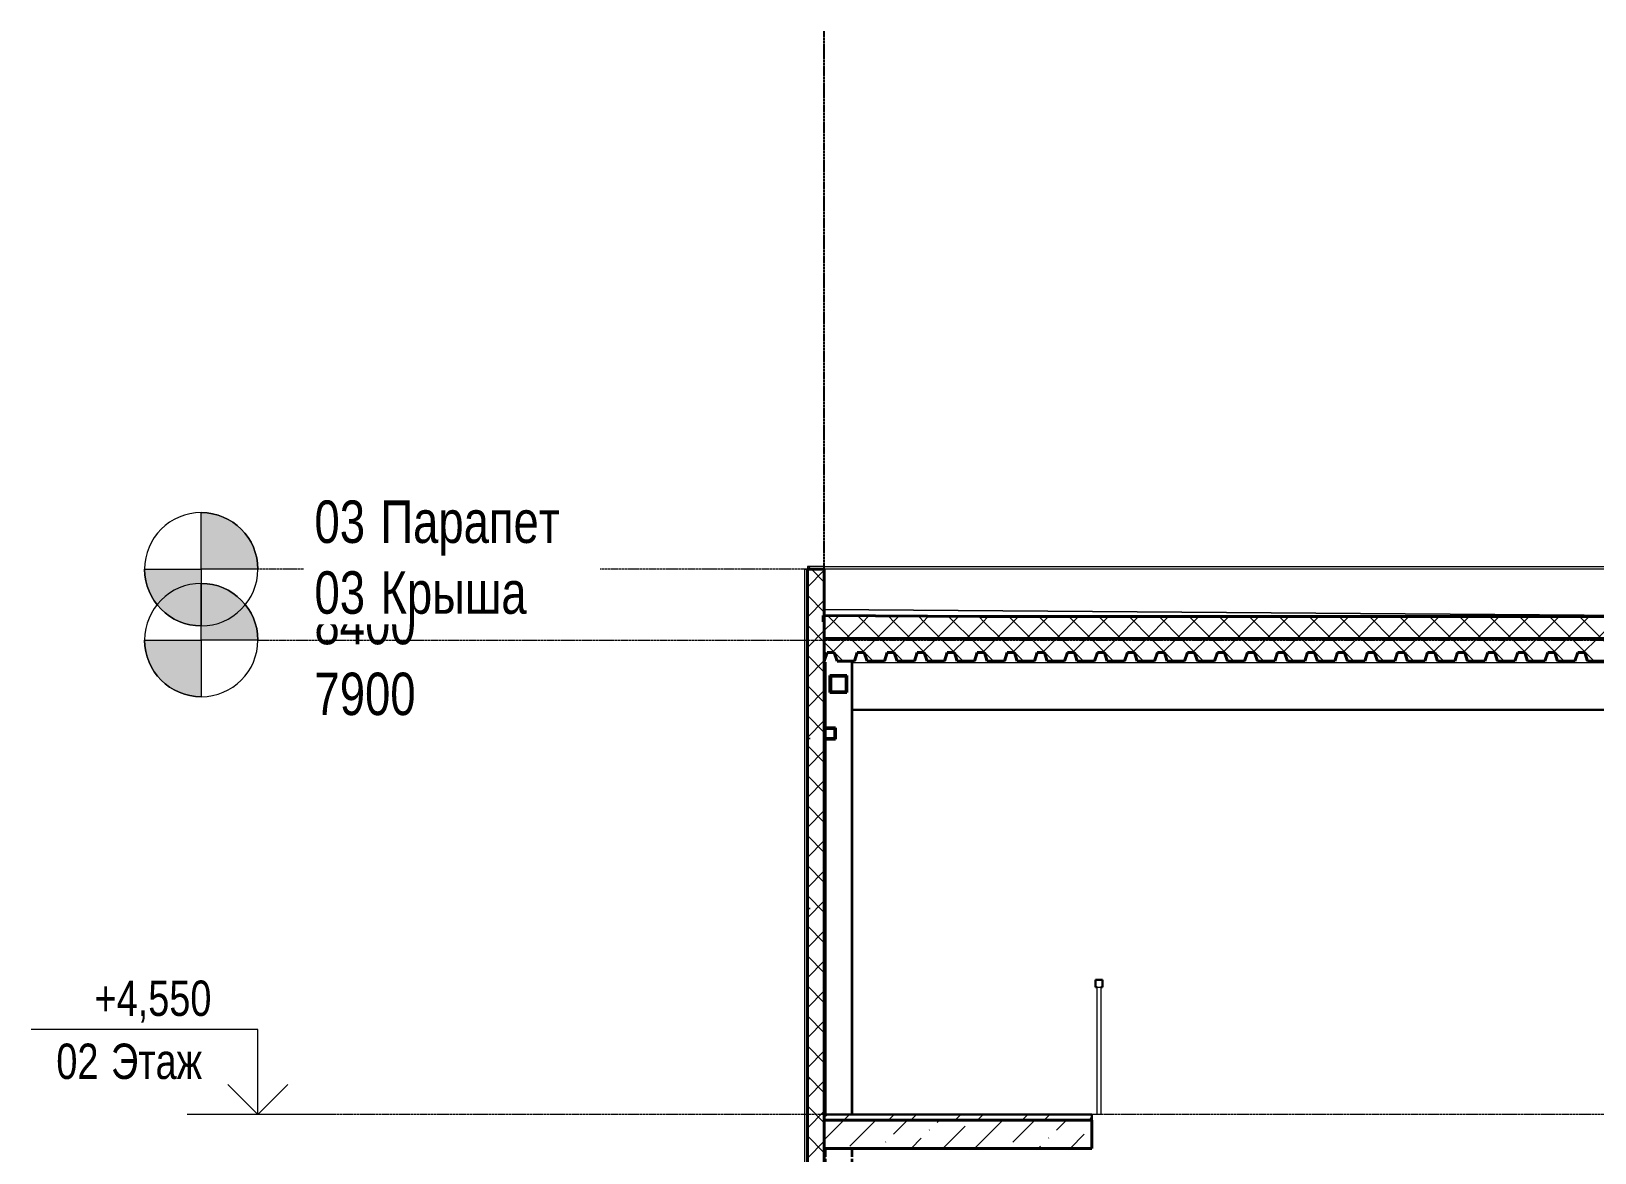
# Model space of a CAD drawing. Header units: millimetres. Extents: x 1117013 to 3394463, y -717780 to -102922.
# Drawn here: x 1263268 to 1274308, y -583568 to -575649 of the extents above; entities that cross this region are included whole.
import ezdxf

# ---------------------------------------------------------------- set-up
doc = ezdxf.new("R2010")
doc.units = ezdxf.units.MM
doc.linetypes.add('ADSK_Линия сетки', pattern=[21, 12, -3, 3, -3])
doc.linetypes.add('CENTERX2', pattern=[4, 2.5, -0.5, 0.5, -0.5])
for name, color, linetype, lineweight in [('Аннотация', 7, 'Continuous', 20), ('Каркас', 7, 'Continuous', 18), ('Крыша', 7, 'Continuous', 18), ('Лестницы', 7, 'Continuous', 18), ('Несущие колонны', 7, 'Continuous', 18), ('Обобщенные модели', 7, 'Continuous', 18), ('Ограждение', 7, 'Continuous', 18), ('Перекрытие', 7, 'Continuous', 18), ('Стены', 7, 'Continuous', 18), ('Стены наружные', 7, 'Continuous', 18), ('Стены разрез', 7, 'Continuous', 40), ('Уровни', 7, 'Continuous', 9)]:
    doc.layers.add(name, color=color, linetype=linetype, lineweight=lineweight)
doc.layers.add('Оси', color=1, linetype='CENTERX2')
doc.styles.add('Century Gothic', font='GOTHIC.TTF', dxfattribs={"width": 0.8, "height": 250})
doc.styles.add('Century Gothic_1', font='GOTHIC.TTF', dxfattribs={"width": 0.8, "height": 500})
pattern_1 = [(45, (1275614.13, -584588.64), (-70.7107, 70.7107), []), (135, (1275614.13, -584588.64), (-70.7107, -70.7107), [])]
pattern_2 = [(45, (1275614.13, -584588.64), (-106.066, 106.066), []), (135, (1275614.13, -584588.64), (-106.066, -106.066), [])]

# ---------------------------------------------------------------- blocks, each defined once
blk = doc.blocks.new('ADSK_КолоннаНесущая_Труба_ГОСТ 30245-2003 - 200x200x10-1215772-Разрез 3')
at = {"layer": 'Несущие колонны'}
for p, q in [((10, 7743), (10, 7280)), ((190, 7743), (190, 4550)), ((200, 7743), (200, 4550)), ((10, 7275), (10, 7205)), ((10, 7200), (10, 4550)), ((10, 4310), (10, 4250)), ((190, 4310), (190, 4250)), ((200, 4310), (200, 4250)), ((10, 4236), (10, 3924)), ((190, 4236), (190, 3924)), ((200, 4236), (200, 3924)), ((10, 3910), (10, 2480)), ((190, 3910), (190, 0)), ((200, 3910), (200, 0)), ((10, 2475), (10, 2405)), ((10, 2400), (10, 0))]:
    blk.add_line(p, q, dxfattribs=at)
blk = doc.blocks.new('ADSK_Балка_Труба_ГОСТ 30245-2003 - 80x80x5-1214958-Разрез 3')
at = {"layer": 'Каркас', "lineweight": 40}
for p, q in [((80, 7280), (0, 7280)), ((0, 7280), (0, 7200)), ((0, 7200), (80, 7200)), ((5, 7275), (75, 7275)), ((5, 7205), (5, 7275)), ((75, 7205), (5, 7205)), ((75, 7275), (75, 7205)), ((80, 7200), (80, 7280))]:
    blk.add_line(p, q, dxfattribs=at)
blk = doc.blocks.new('Ограждение - 25-1131495-Разрез 3')
at = {"layer": 'Ограждение'}
for p, q in [((1927.5, 5450), (1952.5, 5450)), ((1927.5, 4550), (1927.5, 5450)), ((1952.5, 5450), (1952.5, 4550)), ((1952.5, 4550), (1927.5, 4550))]:
    blk.add_line(p, q, dxfattribs=at)
blk = doc.blocks.new('Ограждение - Ограждение-899772-Разрез 3')
at = {"layer": 'Ограждение', "lineweight": 30}
for p, q in [((1965, 5500), (1915, 5500)), ((1915, 5500), (1915, 5450)), ((1915, 5450), (1927.5, 5450)), ((1952.5, 5450), (1965, 5450)), ((1965, 5450), (1965, 5500))]:
    blk.add_line(p, q, dxfattribs=at)
blk.add_blockref('Ограждение - 25-1131495-Разрез 3', (0, 0))
blk = doc.blocks.new('ФЭ-3_prf - 9003-1218494-Разрез 3')
at = {"layer": 'Обобщенные модели', "lineweight": 9}
for p, q in [((-140, 8400), (-125, 8400)), ((-140, 8400), (-140, 3600)), ((-125, 8400), (-122, 8400)), ((-125, 8400), (-125, 3600)), ((-122, 8400), (-120, 8400)), ((-122, 8400), (-122, 3600)), ((-125, 3600), (-140, 3600)), ((-122, 3600), (-125, 3600)), ((-120, 3600), (-122, 3600))]:
    blk.add_line(p, q, dxfattribs=at)
blk = doc.blocks.new('___Двутавр типа Б _СТО АСЧМ 20-93__ Балка - 35Б1-1215781-Разрез 3')
at = {"layer": 'Каркас'}
for p, q in [((200, 7741), (6680, 7741)), ((200, 7413), (6680, 7413)), ((200, 7404), (6680, 7404))]:
    blk.add_line(p, q, dxfattribs=at)
blk = doc.blocks.new('ADSK_Балка_Труба_ГОСТ 30245-2003 - 120x120x5-1216190-Разрез 3')
at = {"layer": 'Каркас', "lineweight": 40}
for p, q in [((160, 7650), (40, 7650)), ((40, 7650), (40, 7530)), ((45, 7645), (155, 7645)), ((45, 7535), (45, 7645)), ((155, 7645), (155, 7535)), ((160, 7530), (160, 7650)), ((40, 7530), (160, 7530)), ((155, 7535), (45, 7535))]:
    blk.add_line(p, q, dxfattribs=at)
blk = doc.blocks.new('Уровень - Стрелка вверх_Отметка с именем уровня_2_5-3055-Разрез 3')
at = {"layer": 'Аннотация'}
for p, q in [((-4000, 600), (-5600, 600)), ((-4000, 0), (-4000, 600)), ((-4000, 0), (-4212, 212)), ((-4000, 0), (-3788, 212)), ((-3500, 0), (-4500, 0))]:
    blk.add_line(p, q, dxfattribs=at)
blk = doc.blocks.new('Уровень - КР-535808-Разрез 3')
at = {"layer": 'Уровни'}
h = blk.add_hatch(color=256, dxfattribs=at)
edge = h.paths.add_edge_path()
edge.add_arc((18200, 8400), 400, 90, 180, ccw=False)
edge.add_line((18200, 8800), (18200, 8400))
edge.add_line((18200, 8400), (17800, 8400))
h = blk.add_hatch(color=256, dxfattribs=at)
edge = h.paths.add_edge_path()
edge.add_line((18200, 8000), (18200, 8400))
edge.add_line((18200, 8400), (18600, 8400))
edge.add_arc((18200, 8400), 400, 270, 360, ccw=False)
at = {"layer": 'Уровни', "lineweight": 20}
for p, q in [((18200, 8400), (18200, 8800)), ((17800, 8400), (18200, 8400)), ((18600, 8400), (18200, 8400)), ((18200, 8400), (18200, 8000))]:
    blk.add_line(p, q, dxfattribs=at)
blk.add_circle((18200, 8400), 400, dxfattribs=at)
for start, end in [(90, 180), (270, 360)]:
    blk.add_arc((18200, 8400), 400, start, end, dxfattribs=at)

msp = doc.modelspace()

# ---------------------------------------------------------------- hatches: boundary and pattern name
at = {"layer": 'Крыша', "lineweight": 9}
h = msp.add_hatch(dxfattribs=at)
h.set_pattern_fill('FP_1', color=256, style=0, pattern_type=2)
h.set_pattern_definition(pattern_1)
h.paths.add_polyline_path([(1281206.3791, -579788.1294), (1282555.5522, -579779.5093), (1282555.5522, -579774.4994), (1281206.3791, -579783.1196), (1281206.3791, -579786.5637)])
h.paths.add_polyline_path([(1270209.7253, -579788.1294), (1270209.7253, -579783.1196), (1268860.5522, -579774.4994), (1268860.5522, -579779.5093)])
h = msp.add_hatch(dxfattribs=at)
h.set_pattern_fill('FP_2', color=256, style=0, pattern_type=2)
h.set_pattern_definition(pattern_2)
h.paths.add_polyline_path([(1281206.3791, -579818.1196), (1282555.5522, -579818.1196), (1282555.5522, -579779.5093), (1281206.3791, -579788.1294), (1281206.3791, -579802.1623)])
h.paths.add_polyline_path([(1269642.5406, -579818.1196), (1270209.7253, -579818.1196), (1270209.7253, -579788.1294), (1268860.5522, -579779.5093), (1268860.5522, -579818.1196), (1269481.1395, -579818.1196)])
h = msp.add_hatch(dxfattribs=at)
h.set_pattern_fill('FP_2', color=256, style=0, pattern_type=2)
h.set_pattern_definition(pattern_2)
h.paths.add_polyline_path([(1268868.0522, -579936.5865), (1282568.0522, -579936.5865), (1282568.0522, -579786.5637), (1282555.5522, -579786.5637), (1282554.63, -579818.1196), (1281206.3791, -579818.1196), (1281206.3791, -579786.5637), (1270209.7253, -579786.5637), (1270209.7253, -579818.1196), (1268868.0522, -579818.1196), (1268868.0522, -579901.8807)])
h = msp.add_hatch(dxfattribs=at)
h.set_pattern_fill('FP_1', color=256, style=0, pattern_type=2)
h.set_pattern_definition(pattern_1)
h.paths.add_polyline_path([(1270449.5462, -579786.5637), (1281206.3791, -579786.5637), (1281206.3791, -579783.1196), (1281450.0114, -579781.5629), (1269966.093, -579781.5629), (1270209.7253, -579783.1196), (1270209.7253, -579786.5637)])
h.paths.add_polyline_path([(1282568.0522, -579786.5637), (1282568.0522, -579781.5629), (1282555.5522, -579781.5629), (1282555.5522, -579786.5637)])
at = {"layer": 'Лестницы', "lineweight": 9}
h = msp.add_hatch(dxfattribs=at)
h.set_pattern_fill('FP_4', color=256, style=0, pattern_type=2)
h.set_pattern_definition([(45, (1275614.13, -584588.64), (-235.732, 235.732), []), (45, (1275771.3, -584588.64), (-235.732, 235.732), [])])
h.paths.add_polyline_path([(1268868.0522, -583338.1432), (1270758.0522, -583338.1432), (1270758.0522, -583298.1432), (1268868.0522, -583298.1432)])
h = msp.add_hatch(dxfattribs=at)
h.set_pattern_fill('FP_3', color=256, style=0, pattern_type=2)
h.set_pattern_definition([(45, (1275614.13, -584588.64), (84.1903, 308.6967), [396.875, -79.375, 3.353, -76.022])])
h.paths.add_polyline_path([(1268868.0522, -583538.1432), (1270758.0522, -583538.1432), (1270758.0522, -583338.1432), (1268868.0522, -583338.1432)])
at = {"layer": 'Перекрытие', "lineweight": 9}
h = msp.add_hatch(dxfattribs=at)
h.set_pattern_fill('FP_2', color=256, style=0, pattern_type=2)
h.set_pattern_definition(pattern_2)
h.paths.add_polyline_path([(1271078.0522, -580096.6109), (1271200.0522, -580096.6109), (1271220.0522, -580036.6018), (1271270.0522, -580036.6018), (1271290.0522, -580096.6109), (1271412.0522, -580096.6109), (1271432.0522, -580036.6018), (1271482.0522, -580036.6018), (1271502.0522, -580096.6109), (1271624.0522, -580096.6109), (1271644.0522, -580036.6018), (1271694.0522, -580036.6018), (1271714.0522, -580096.6109), (1271836.0522, -580096.6109), (1271856.0522, -580036.6018), (1271906.0522, -580036.6018), (1271926.0522, -580096.6109), (1272048.0522, -580096.6109), (1272068.0522, -580036.6018), (1272118.0522, -580036.6018), (1272138.0522, -580096.6109), (1272260.0522, -580096.6109), (1272280.0522, -580036.6018), (1272330.0522, -580036.6018), (1272350.0522, -580096.6109), (1272472.0522, -580096.6109), (1272492.0522, -580036.6018), (1272542.0522, -580036.6018), (1272562.0522, -580096.6109), (1272684.0522, -580096.6109), (1272704.0522, -580036.6018), (1272754.0522, -580036.6018), (1272774.0522, -580096.6109), (1272896.0522, -580096.6109), (1272916.0522, -580036.6018), (1272966.0522, -580036.6018), (1272986.0522, -580096.6109), (1273108.0522, -580096.6109), (1273128.0522, -580036.6018), (1273178.0522, -580036.6018), (1273198.0522, -580096.6109), (1273320.0522, -580096.6109), (1273340.0522, -580036.6018), (1273390.0522, -580036.6018), (1273410.0522, -580096.6109), (1273532.0522, -580096.6109), (1273552.0522, -580036.6018), (1273602.0522, -580036.6018), (1273622.0522, -580096.6109), (1273744.0522, -580096.6109), (1273764.0522, -580036.6018), (1273814.0522, -580036.6018), (1273834.0522, -580096.6109), (1273956.0522, -580096.6109), (1273976.0522, -580036.6018), (1274026.0522, -580036.6018), (1274046.0522, -580096.6109), (1274168.0522, -580096.6109), (1274188.0522, -580036.6018), (1274238.0522, -580036.6018), (1274258.0522, -580096.6109), (1274380.0522, -580096.6109), (1274400.0522, -580036.6018), (1274450.0522, -580036.6018), (1274470.0522, -580096.6109), (1274592.0522, -580096.6109), (1274612.0522, -580036.6018), (1274662.0522, -580036.6018), (1274682.0522, -580096.6109), (1274804.0522, -580096.6109), (1274824.0522, -580036.6018), (1274874.0522, -580036.6018), (1274894.0522, -580096.6109), (1275016.0522, -580096.6109), (1275036.0522, -580036.6018), (1275086.0522, -580036.6018), (1275106.0522, -580096.6109), (1275228.0522, -580096.6109), (1275248.0522, -580036.6018), (1275298.0522, -580036.6018), (1275318.0522, -580096.6109), (1275440.0522, -580096.6109), (1275460.0522, -580036.6018), (1275510.0522, -580036.6018), (1275530.0522, -580096.6109), (1275652.0522, -580096.6109), (1275672.0522, -580036.6018), (1275722.0522, -580036.6018), (1275742.0522, -580096.6109), (1275864.0522, -580096.6109), (1275884.0522, -580036.6018), (1275934.0522, -580036.6018), (1275954.0522, -580096.6109), (1276076.0522, -580096.6109), (1276096.0522, -580036.6018), (1276146.0522, -580036.6018), (1276166.0522, -580096.6109), (1276288.0522, -580096.6109), (1276308.0522, -580036.6018), (1276358.0522, -580036.6018), (1276378.0522, -580096.6109), (1276500.0522, -580096.6109), (1276520.0522, -580036.6018), (1276570.0522, -580036.6018), (1276590.0522, -580096.6109), (1276712.0522, -580096.6109), (1276732.0522, -580036.6018), (1276782.0522, -580036.6018), (1276802.0522, -580096.6109), (1276924.0522, -580096.6109), (1276944.0522, -580036.6018), (1276994.0522, -580036.6018), (1277014.0522, -580096.6109), (1277136.0522, -580096.6109), (1277156.0522, -580036.6018), (1277206.0522, -580036.6018), (1277226.0522, -580096.6109), (1277348.0522, -580096.6109), (1277368.0522, -580036.6018), (1277418.0522, -580036.6018), (1277438.0522, -580096.6109), (1277560.0522, -580096.6109), (1277580.0522, -580036.6018), (1277630.0522, -580036.6018), (1277650.0522, -580096.6109), (1277772.0522, -580096.6109), (1277792.0522, -580036.6018), (1277842.0522, -580036.6018), (1277862.0522, -580096.6109), (1277984.0522, -580096.6109), (1278004.0522, -580036.6018), (1278054.0522, -580036.6018), (1278074.0522, -580096.6109), (1278196.0522, -580096.6109), (1278216.0522, -580036.6018), (1278266.0522, -580036.6018), (1278286.0522, -580096.6109), (1278408.0522, -580096.6109), (1278428.0522, -580036.6018), (1278478.0522, -580036.6018), (1278498.0522, -580096.6109), (1278620.0522, -580096.6109), (1278640.0522, -580036.6018), (1278690.0522, -580036.6018), (1278710.0522, -580096.6109), (1278832.0522, -580096.6109), (1278852.0522, -580036.6018), (1278902.0522, -580036.6018), (1278922.0522, -580096.6109), (1279044.0522, -580096.6109), (1279064.0522, -580036.6018), (1279114.0522, -580036.6018), (1279134.0522, -580096.6109), (1279256.0522, -580096.6109), (1279276.0522, -580036.6018), (1279326.0522, -580036.6018), (1279346.0522, -580096.6109), (1279468.0522, -580096.6109), (1279488.0522, -580036.6018), (1279538.0522, -580036.6018), (1279558.0522, -580096.6109), (1279680.0522, -580096.6109), (1279700.0522, -580036.6018), (1279750.0522, -580036.6018), (1279770.0522, -580096.6109), (1279892.0522, -580096.6109), (1279912.0522, -580036.6018), (1279962.0522, -580036.6018), (1279982.0522, -580096.6109), (1280104.0522, -580096.6109), (1280124.0522, -580036.6018), (1280174.0522, -580036.6018), (1280194.0522, -580096.6109), (1280316.0522, -580096.6109), (1280336.0522, -580036.6018), (1280386.0522, -580036.6018), (1280406.0522, -580096.6109), (1280528.0522, -580096.6109), (1280548.0522, -580036.6018), (1280598.0522, -580036.6018), (1280618.0522, -580096.6109), (1280740.0522, -580096.6109), (1280760.0522, -580036.6018), (1280810.0522, -580036.6018), (1280830.0522, -580096.6109), (1280952.0522, -580096.6109), (1280972.0522, -580036.6018), (1281022.0522, -580036.6018), (1281042.0522, -580096.6109), (1281164.0522, -580096.6109), (1281184.0522, -580036.6018), (1281234.0522, -580036.6018), (1281254.0522, -580096.6109), (1281376.0522, -580096.6109), (1281396.0522, -580036.6018), (1281446.0522, -580036.6018), (1281466.0522, -580096.6109), (1281588.0522, -580096.6109), (1281608.0522, -580036.6018), (1281658.0522, -580036.6018), (1281678.0522, -580096.6109), (1281800.0522, -580096.6109), (1281820.0522, -580036.6018), (1281870.0522, -580036.6018), (1281890.0522, -580096.6109), (1282012.0522, -580096.6109), (1282032.0522, -580036.6018), (1282082.0522, -580036.6018), (1282102.0522, -580096.6109), (1282224.0522, -580096.6109), (1282244.0522, -580036.6018), (1282294.0522, -580036.6018), (1282314.0522, -580096.6109), (1282436.0522, -580096.6109), (1282456.0522, -580036.6018), (1282506.0522, -580036.6018), (1282526.0522, -580096.6109), (1282568.0522, -580096.6109), (1282568.0522, -579936.5865), (1268868.0522, -579936.5865), (1268868.0522, -580096.6109), (1268888.0522, -580036.6018), (1268938.0522, -580036.6018), (1268958.0522, -580096.6109), (1269080.0522, -580096.6109), (1269100.0522, -580036.6018), (1269150.0522, -580036.6018), (1269170.0522, -580096.6109), (1269292.0522, -580096.6109), (1269312.0522, -580036.6018), (1269362.0522, -580036.6018), (1269382.0522, -580096.6109), (1269504.0522, -580096.6109), (1269524.0522, -580036.6018), (1269574.0522, -580036.6018), (1269594.0522, -580096.6109), (1269716.0522, -580096.6109), (1269736.0522, -580036.6018), (1269786.0522, -580036.6018), (1269806.0522, -580096.6109), (1269928.0522, -580096.6109), (1269948.0522, -580036.6018), (1269998.0522, -580036.6018), (1270018.0522, -580096.6109), (1270140.0522, -580096.6109), (1270160.0522, -580036.6018), (1270210.0522, -580036.6018), (1270230.0522, -580096.6109), (1270352.0522, -580096.6109), (1270372.0522, -580036.6018), (1270422.0522, -580036.6018), (1270442.0522, -580096.6109), (1270564.0522, -580096.6109), (1270584.0522, -580036.6018), (1270634.0522, -580036.6018), (1270654.0522, -580096.6109), (1270776.0522, -580096.6109), (1270796.0522, -580036.6018), (1270846.0522, -580036.6018), (1270866.0522, -580096.6109), (1270988.0522, -580096.6109), (1271008.0522, -580036.6018), (1271058.0522, -580036.6018)])
at = {"layer": 'Стены', "lineweight": 9}
h = msp.add_hatch(dxfattribs=at)
h.set_pattern_fill('FP_2', color=256, style=0, pattern_type=2)
h.set_pattern_definition(pattern_2)
h.paths.add_polyline_path([(1268748.0522, -579448.1432), (1268868.0522, -579448.1432), (1268868.0522, -579428.1432), (1268748.0522, -579428.1432)])
h.paths.add_polyline_path([(1282688.0522, -579448.1432), (1282688.0522, -579428.1432), (1282568.0522, -579428.1432), (1282568.0522, -579448.1432)])
at = {"layer": 'Стены наружные', "lineweight": 9}
h = msp.add_hatch(dxfattribs=at)
h.set_pattern_fill('FP_2', color=256, style=0, pattern_type=2)
h.set_pattern_definition(pattern_2)
h.paths.add_polyline_path([(1268835.535, -587848.1432), (1268868.0522, -587848.1432), (1268868.0522, -579448.1432), (1268748.0522, -579448.1432), (1268748.0522, -580638.1432), (1268758.0522, -580638.1432), (1268758.0522, -580648.1432), (1268748.0522, -580648.1432), (1268748.0522, -581838.1432), (1268758.0522, -581838.1432), (1268758.0522, -581848.1432), (1268748.0522, -581848.1432), (1268748.0522, -583038.1432), (1268758.0522, -583038.1432), (1268758.0522, -583048.1432), (1268748.0522, -583048.1432), (1268748.0522, -584238.1432), (1268758.0522, -584238.1432), (1268758.0522, -584248.1432), (1268748.0522, -584248.1432), (1268748.0522, -585438.1432), (1268758.0522, -585438.1432), (1268758.0522, -585448.1432), (1268748.0522, -585448.1432), (1268748.0522, -586638.1432), (1268758.0522, -586638.1432), (1268758.0522, -586648.1432), (1268748.0522, -586648.1432), (1268748.0522, -587848.1432)])

# ---------------------------------------------------------------- linework, layer by layer
at = {"layer": 'Крыша', "lineweight": 40}
for p, q in [((1269966.093, -579781.5629), (1268860.5522, -579774.4994)), ((1268860.5522, -579774.4994), (1268860.5522, -579818.1196)), ((1268860.5522, -579818.1196), (1268868.0522, -579818.1196)), ((1281450.0114, -579781.5629), (1269966.093, -579781.5629)), ((1268868.0522, -579936.5865), (1282568.0522, -579936.5865))]:
    msp.add_line(p, q, dxfattribs=at)
at = {"layer": 'Крыша'}
for p, q in [((1270209.7253, -579788.1294), (1268860.5522, -579779.5093)), ((1268868.0522, -579733.1742), (1275504.5627, -579781.5629)), ((1275494.874, -579781.5629), (1268868.0522, -579733.1743)), ((1270209.7253, -579786.5637), (1270209.7253, -579788.1294)), ((1270209.7253, -579786.5637), (1281206.3791, -579786.5637))]:
    msp.add_line(p, q, dxfattribs=at)
at = {"layer": 'Лестницы', "lineweight": 30}
for p, q in [((1270758.0522, -583298.1432), (1268868.0522, -583298.1432)), ((1268868.0522, -583298.1432), (1268868.0522, -583338.1432)), ((1268868.0522, -583338.1432), (1270758.0522, -583338.1432)), ((1270758.0522, -583338.1432), (1270758.0522, -583298.1432))]:
    msp.add_line(p, q, dxfattribs=at)
at = {"layer": 'Лестницы', "lineweight": 40}
for p, q in [((1270758.0522, -583338.1432), (1268868.0522, -583338.1432)), ((1268868.0522, -583338.1432), (1268868.0522, -583538.1432)), ((1270758.0522, -583538.1432), (1270758.0522, -583338.1432)), ((1268868.0522, -583538.1432), (1270758.0522, -583538.1432))]:
    msp.add_line(p, q, dxfattribs=at)
at = {"layer": 'Оси', "linetype": 'ADSK_Линия сетки'}
msp.add_line((1268868.0522, -589848.1432), (1268868.0522, -575649.0994), dxfattribs=at)
at = {"layer": 'Перекрытие', "lineweight": 40}
for p, q in [((1268868.0522, -580096.6109), (1268888.0522, -580036.6018)), ((1268888.0522, -580036.6018), (1268938.0522, -580036.6018)), ((1268938.0522, -580036.6018), (1268958.0522, -580096.6109)), ((1269080.0522, -580096.6109), (1269100.0522, -580036.6018)), ((1269100.0522, -580036.6018), (1269150.0522, -580036.6018)), ((1269150.0522, -580036.6018), (1269170.0522, -580096.6109)), ((1269292.0522, -580096.6109), (1269312.0522, -580036.6018)), ((1269312.0522, -580036.6018), (1269362.0522, -580036.6018)), ((1269362.0522, -580036.6018), (1269382.0522, -580096.6109)), ((1269504.0522, -580096.6109), (1269524.0522, -580036.6018)), ((1269524.0522, -580036.6018), (1269574.0522, -580036.6018)), ((1269574.0522, -580036.6018), (1269594.0522, -580096.6109)), ((1269716.0522, -580096.6109), (1269736.0522, -580036.6018)), ((1269736.0522, -580036.6018), (1269786.0522, -580036.6018)), ((1269786.0522, -580036.6018), (1269806.0522, -580096.6109)), ((1269928.0522, -580096.6109), (1269948.0522, -580036.6018)), ((1269948.0522, -580036.6018), (1269998.0522, -580036.6018)), ((1269998.0522, -580036.6018), (1270018.0522, -580096.6109)), ((1270140.0522, -580096.6109), (1270160.0522, -580036.6018)), ((1270160.0522, -580036.6018), (1270210.0522, -580036.6018)), ((1270210.0522, -580036.6018), (1270230.0522, -580096.6109)), ((1270352.0522, -580096.6109), (1270372.0522, -580036.6018)), ((1270372.0522, -580036.6018), (1270422.0522, -580036.6018)), ((1270422.0522, -580036.6018), (1270442.0522, -580096.6109)), ((1270564.0522, -580096.6109), (1270584.0522, -580036.6018)), ((1270584.0522, -580036.6018), (1270634.0522, -580036.6018)), ((1270634.0522, -580036.6018), (1270654.0522, -580096.6109)), ((1270776.0522, -580096.6109), (1270796.0522, -580036.6018)), ((1270796.0522, -580036.6018), (1270846.0522, -580036.6018)), ((1270846.0522, -580036.6018), (1270866.0522, -580096.6109)), ((1270988.0522, -580096.6109), (1271008.0522, -580036.6018)), ((1271008.0522, -580036.6018), (1271058.0522, -580036.6018)), ((1271058.0522, -580036.6018), (1271078.0522, -580096.6109)), ((1271200.0522, -580096.6109), (1271220.0522, -580036.6018)), ((1271220.0522, -580036.6018), (1271270.0522, -580036.6018)), ((1271270.0522, -580036.6018), (1271290.0522, -580096.6109)), ((1271412.0522, -580096.6109), (1271432.0522, -580036.6018)), ((1271432.0522, -580036.6018), (1271482.0522, -580036.6018)), ((1271482.0522, -580036.6018), (1271502.0522, -580096.6109)), ((1271624.0522, -580096.6109), (1271644.0522, -580036.6018)), ((1271644.0522, -580036.6018), (1271694.0522, -580036.6018)), ((1271694.0522, -580036.6018), (1271714.0522, -580096.6109)), ((1271836.0522, -580096.6109), (1271856.0522, -580036.6018)), ((1271856.0522, -580036.6018), (1271906.0522, -580036.6018)), ((1271906.0522, -580036.6018), (1271926.0522, -580096.6109)), ((1272048.0522, -580096.6109), (1272068.0522, -580036.6018)), ((1272068.0522, -580036.6018), (1272118.0522, -580036.6018)), ((1272118.0522, -580036.6018), (1272138.0522, -580096.6109)), ((1272260.0522, -580096.6109), (1272280.0522, -580036.6018)), ((1272280.0522, -580036.6018), (1272330.0522, -580036.6018)), ((1272330.0522, -580036.6018), (1272350.0522, -580096.6109)), ((1272472.0522, -580096.6109), (1272492.0522, -580036.6018)), ((1272492.0522, -580036.6018), (1272542.0522, -580036.6018)), ((1272542.0522, -580036.6018), (1272562.0522, -580096.6109)), ((1272684.0522, -580096.6109), (1272704.0522, -580036.6018)), ((1272704.0522, -580036.6018), (1272754.0522, -580036.6018)), ((1272754.0522, -580036.6018), (1272774.0522, -580096.6109)), ((1272896.0522, -580096.6109), (1272916.0522, -580036.6018)), ((1272916.0522, -580036.6018), (1272966.0522, -580036.6018)), ((1272966.0522, -580036.6018), (1272986.0522, -580096.6109)), ((1273108.0522, -580096.6109), (1273128.0522, -580036.6018)), ((1273128.0522, -580036.6018), (1273178.0522, -580036.6018)), ((1273178.0522, -580036.6018), (1273198.0522, -580096.6109)), ((1273320.0522, -580096.6109), (1273340.0522, -580036.6018)), ((1273340.0522, -580036.6018), (1273390.0522, -580036.6018)), ((1273390.0522, -580036.6018), (1273410.0522, -580096.6109)), ((1273532.0522, -580096.6109), (1273552.0522, -580036.6018)), ((1273552.0522, -580036.6018), (1273602.0522, -580036.6018)), ((1273602.0522, -580036.6018), (1273622.0522, -580096.6109)), ((1273744.0522, -580096.6109), (1273764.0522, -580036.6018)), ((1273764.0522, -580036.6018), (1273814.0522, -580036.6018)), ((1273814.0522, -580036.6018), (1273834.0522, -580096.6109)), ((1273956.0522, -580096.6109), (1273976.0522, -580036.6018)), ((1273976.0522, -580036.6018), (1274026.0522, -580036.6018)), ((1274026.0522, -580036.6018), (1274046.0522, -580096.6109)), ((1274168.0522, -580096.6109), (1274188.0522, -580036.6018)), ((1274188.0522, -580036.6018), (1274238.0522, -580036.6018)), ((1274238.0522, -580036.6018), (1274258.0522, -580096.6109)), ((1268958.0522, -580096.6109), (1269080.0522, -580096.6109)), ((1269170.0522, -580096.6109), (1269292.0522, -580096.6109)), ((1269382.0522, -580096.6109), (1269504.0522, -580096.6109)), ((1269594.0522, -580096.6109), (1269716.0522, -580096.6109)), ((1269806.0522, -580096.6109), (1269928.0522, -580096.6109)), ((1270018.0522, -580096.6109), (1270140.0522, -580096.6109)), ((1270230.0522, -580096.6109), (1270352.0522, -580096.6109)), ((1270442.0522, -580096.6109), (1270564.0522, -580096.6109)), ((1270654.0522, -580096.6109), (1270776.0522, -580096.6109)), ((1270866.0522, -580096.6109), (1270988.0522, -580096.6109)), ((1271078.0522, -580096.6109), (1271200.0522, -580096.6109)), ((1271290.0522, -580096.6109), (1271412.0522, -580096.6109)), ((1271502.0522, -580096.6109), (1271624.0522, -580096.6109)), ((1271714.0522, -580096.6109), (1271836.0522, -580096.6109)), ((1271926.0522, -580096.6109), (1272048.0522, -580096.6109)), ((1272138.0522, -580096.6109), (1272260.0522, -580096.6109)), ((1272350.0522, -580096.6109), (1272472.0522, -580096.6109)), ((1272562.0522, -580096.6109), (1272684.0522, -580096.6109)), ((1272774.0522, -580096.6109), (1272896.0522, -580096.6109)), ((1272986.0522, -580096.6109), (1273108.0522, -580096.6109)), ((1273198.0522, -580096.6109), (1273320.0522, -580096.6109)), ((1273410.0522, -580096.6109), (1273532.0522, -580096.6109)), ((1273622.0522, -580096.6109), (1273744.0522, -580096.6109)), ((1273834.0522, -580096.6109), (1273956.0522, -580096.6109)), ((1274046.0522, -580096.6109), (1274168.0522, -580096.6109)), ((1274258.0522, -580096.6109), (1274380.0522, -580096.6109))]:
    msp.add_line(p, q, dxfattribs=at)
at = {"layer": 'Стены', "lineweight": 9}
msp.add_line((1268868.0522, -579428.1432), (1282568.0522, -579428.1432), dxfattribs=at)
at = {"layer": 'Стены наружные', "lineweight": 40}
for p, q in [((1268868.0522, -579448.1432), (1268748.0522, -579448.1432)), ((1268748.0522, -579448.1432), (1268748.0522, -580638.1432)), ((1268868.0522, -587848.1432), (1268868.0522, -579448.1432)), ((1268748.0522, -580638.1432), (1268758.0522, -580638.1432)), ((1268758.0522, -580648.1432), (1268748.0522, -580648.1432)), ((1268748.0522, -580648.1432), (1268748.0522, -581838.1432)), ((1268758.0522, -580638.1432), (1268758.0522, -580648.1432)), ((1268748.0522, -581838.1432), (1268758.0522, -581838.1432)), ((1268758.0522, -581848.1432), (1268748.0522, -581848.1432)), ((1268748.0522, -581848.1432), (1268748.0522, -583038.1432)), ((1268758.0522, -581838.1432), (1268758.0522, -581848.1432)), ((1268748.0522, -583038.1432), (1268758.0522, -583038.1432)), ((1268758.0522, -583048.1432), (1268748.0522, -583048.1432)), ((1268748.0522, -583048.1432), (1268748.0522, -584238.1432)), ((1268758.0522, -583038.1432), (1268758.0522, -583048.1432))]:
    msp.add_line(p, q, dxfattribs=at)
at = {"layer": 'Стены наружные'}
msp.add_line((1282568.0522, -579448.1432), (1268868.0522, -579448.1432), dxfattribs=at)
at = {"layer": 'Стены разрез', "lineweight": 18}
for p, q in [((1268868.0522, -579428.1432), (1268748.0522, -579428.1432)), ((1268748.0522, -579428.1432), (1268748.0522, -579448.1432)), ((1268868.0522, -579448.1432), (1268868.0522, -579428.1432))]:
    msp.add_line(p, q, dxfattribs=at)
at = {"layer": 'Уровни', "linetype": 'ADSK_Линия сетки'}
msp.add_line((1286668.0522, -579448.1432), (1264868.0522, -579448.1432), dxfattribs=at)
at = {"layer": 'Уровни', "linetype": 'ADSK_Линия сетки', "lineweight": 20}
msp.add_line((1286668.0522, -583298.1432), (1264868.0522, -583298.1432), dxfattribs=at)

# ---------------------------------------------------------------- block references
at = {"layer": 'Каркас'}
for name in ['___Двутавр типа Б _СТО АСЧМ 20-93__ Балка - 35Б1-1215781-Разрез 3', 'ADSK_Балка_Труба_ГОСТ 30245-2003 - 120x120x5-1216190-Разрез 3', 'ADSK_Балка_Труба_ГОСТ 30245-2003 - 80x80x5-1214958-Разрез 3']:
    msp.add_blockref(name, (1268868.0522, -587848.1432), dxfattribs=at)
at = {"layer": 'Несущие колонны'}
msp.add_blockref('ADSK_КолоннаНесущая_Труба_ГОСТ 30245-2003 - 200x200x10-1215772-Разрез 3', (1268868.0522, -587848.1432), dxfattribs=at)
at = {"layer": 'Обобщенные модели'}
msp.add_blockref('ФЭ-3_prf - 9003-1218494-Разрез 3', (1268868.0522, -587848.1432), dxfattribs=at)
at = {"layer": 'Ограждение'}
msp.add_blockref('Ограждение - Ограждение-899772-Разрез 3', (1268868.0522, -587848.1432), dxfattribs=at)
at = {"layer": 'Уровни', "lineweight": 20, "extrusion": (0, 0, -1)}
for p in [(-1282668.0522, -587848.1432), (-1282668.0522, -588348.1432)]:
    msp.add_blockref('Уровень - КР-535808-Разрез 3', p, dxfattribs=at)
at = {"layer": 'Уровни', "lineweight": 20}
msp.add_blockref('Уровень - Стрелка вверх_Отметка с именем уровня_2_5-3055-Разрез 3', (1268868.0522, -583298.1432), dxfattribs=at)

# ---------------------------------------------------------------- texts
at = {"layer": 'Уровни', "char_height": 300, "attachment_point": 1, "style": 'Century Gothic_1', "bg_fill": 3, "box_fill_scale": 1.25, "bg_fill_color": 256, "bg_fill_true_color": 13158600, "bg_fill_transparency": 0}
for s, insert, width in [('03 ', (1265267.9707, -578962.2465), 564.388), ('8400', (1265267.9707, -579677.9648), 897.89)]:
    msp.add_mtext(s, dxfattribs=dict(at, insert=insert, width=width))
at = {"layer": 'Уровни', "char_height": 250, "attachment_point": 1, "style": 'Century Gothic'}
for s, insert, width in [('+4,550', (1263714.67, -582352.1731), 1038.987), ('02 ', (1263445.0576, -582797.4856), 468.1855), ('Этаж', (1263831.3493, -582797.4856), 897.89)]:
    msp.add_mtext(s, dxfattribs=dict(at, insert=insert, width=width))

# ---------------------------------------------------------------- next in the draw order: linework, layer by layer
at = {"layer": 'Уровни', "linetype": 'ADSK_Линия сетки'}
msp.add_line((1264868.0522, -579948.1432), (1286668.0522, -579948.1432), dxfattribs=at)

# ---------------------------------------------------------------- next in the draw order: texts
at = {"layer": 'Уровни', "char_height": 300, "attachment_point": 1, "style": 'Century Gothic_1', "bg_fill": 3, "box_fill_scale": 1.25, "bg_fill_color": 256, "bg_fill_true_color": 13158600, "bg_fill_transparency": 0}
for s, insert, width in [('Парапет', (1265733.6374, -578962.2465), 1802.1935), ('7900', (1265267.9707, -580177.9648), 897.89)]:
    msp.add_mtext(s, dxfattribs=dict(at, insert=insert, width=width))

# ---------------------------------------------------------------- next in the draw order: texts
at = {"layer": 'Уровни', "insert": (1265267.9707, -579462.2465), "char_height": 300, "width": 564.388, "attachment_point": 1, "style": 'Century Gothic_1', "bg_fill": 3, "box_fill_scale": 1.25, "bg_fill_color": 256, "bg_fill_true_color": 13158600, "bg_fill_transparency": 0}
msp.add_mtext('03 ', dxfattribs=at)

# ---------------------------------------------------------------- next in the draw order: texts
at = {"layer": 'Уровни', "insert": (1265733.6374, -579462.2465), "char_height": 300, "width": 1475.105, "attachment_point": 1, "style": 'Century Gothic_1', "bg_fill": 3, "box_fill_scale": 1.25, "bg_fill_color": 256, "bg_fill_true_color": 13158600, "bg_fill_transparency": 0}
msp.add_mtext('Крыша', dxfattribs=at)

doc.saveas('drawing.dxf')
